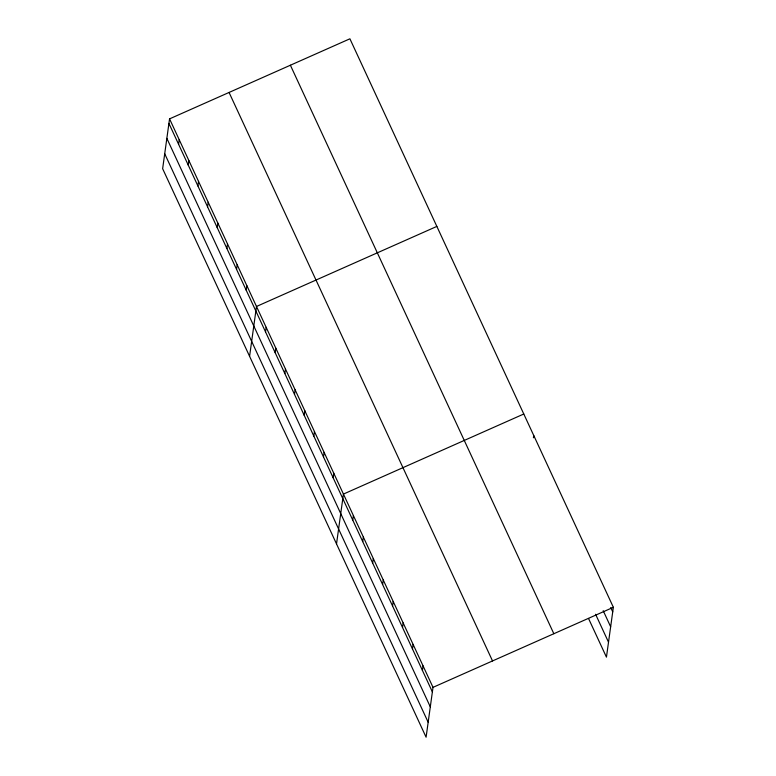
<?xml version="1.0" encoding="UTF-8"?>
<svg xmlns="http://www.w3.org/2000/svg" width="776" height="776" viewBox="0 0 776 776"><rect width="100%" height="100%" fill="white"/><g stroke="black" fill="none" stroke-linecap="round" stroke-linejoin="round"><path stroke-width="1.16" d="M169.556 118.873L162.64 168.702L426.092 737.2L433.008 687.361L169.556 118.873L349.908 38.8L613.36 607.298L606.444 657.127L588.528 618.472M178.587 144.268L179.217 139.719M188.238 165.113L188.869 160.554M197.899 185.959L198.53 181.4M207.561 206.794L208.191 202.245M217.222 227.64L217.852 223.09M226.883 248.485L227.513 243.936M236.544 269.33L237.175 264.781M246.205 290.175L246.836 285.626M249.581 356.31L256.497 306.471L436.849 226.408M265.518 331.866L266.158 327.317M275.179 352.711L275.81 348.162M284.84 373.557L285.471 369.007M294.502 394.402L295.132 389.853M304.163 415.247L304.793 410.698M313.824 436.093L314.455 431.543M323.485 456.938L324.116 452.389M333.147 477.783L333.777 473.234M336.522 543.908L343.438 494.079L523.79 414.006M352.76 520.104L353.39 515.555M362.712 541.58L363.343 537.031M372.664 563.056L373.295 558.507M382.616 584.532L383.247 579.982M392.569 606.007L393.199 601.458M402.521 627.483L403.151 622.934M412.473 648.959L413.104 644.41M422.425 670.435L423.056 665.886M533.422 437.761L533.742 435.481M433.008 687.361L613.36 607.298M610.741 607.55L612.73 611.847M603.195 610.683L610.654 626.795M595.58 614.272L608.52 642.188M290.389 65.223L553.841 633.72M229.065 92.451L492.527 660.939M168.925 123.423L432.377 691.911M166.85 138.361L430.302 706.858M164.716 153.764L428.168 722.252"/></g></svg>
